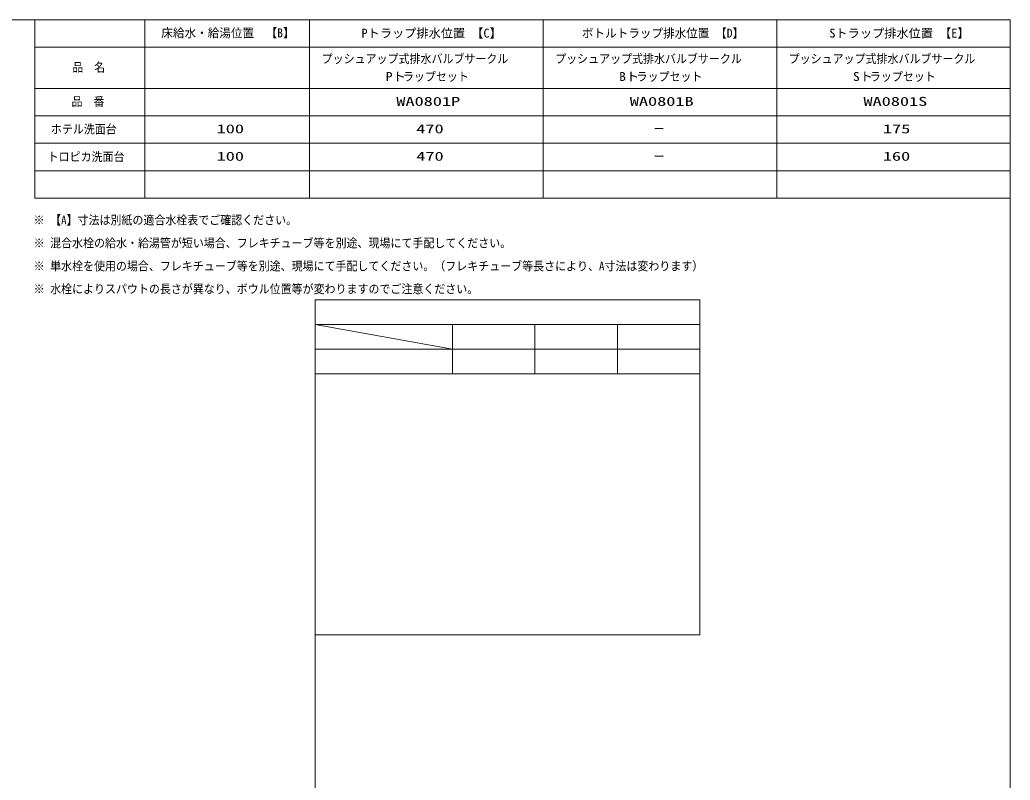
# Model space of a CAD drawing. Units: millimetres, scale not verified. Extents: x -6062 to 6062, y -3045 to 3045.
# Drawn here: x -1392 to 2212, y 0 to 2770 of the extents above; entities that cross this region are included whole.
import ezdxf
from ezdxf.enums import TextEntityAlignment as Align

# ---------------------------------------------------------------- set-up
doc = ezdxf.new("R2010")
doc.units = ezdxf.units.MM
doc.header["$LTSCALE"] = 20
doc.layers.add('0-0_1図面枠', color=7, linetype='Continuous', lineweight=9)
doc.styles.add('ＭＳ ゴシック', font='')
doc.styles.get('ＭＳ ゴシック').set_extended_font_data('MS Gothic')

# ---------------------------------------------------------------- blocks, each defined once
blk = doc.blocks.new('グループ-2')
at = {"layer": '0-0_1図面枠'}
blk.add_lwpolyline([(-80000, 55400), (80000, 55400), (80000, -55400), (-80000, -55400)], close=True, dxfattribs=at)
blk = doc.blocks.new('図面枠')
at = {"layer": '0-0_1図面枠'}
blk.add_blockref('グループ-2', (0, 0), dxfattribs=at)
blk = doc.blocks.new('グループ-4')
at = {"layer": '0-0_1図面枠'}
for p, q in [((17000, 55400), (17000, 42400)), ((29000, 55400), (29000, 42400)), ((46000, 55400), (46000, 42400)), ((63000, 55400), (63000, 42400)), ((9000, 53400), (80000, 53400)), ((9000, 50400), (80000, 50400)), ((9000, 48400), (80000, 48400)), ((9000, 46400), (80000, 46400)), ((9000, 44400), (80000, 44400))]:
    blk.add_line(p, q, dxfattribs=at)
blk.add_lwpolyline([(9000, 55400), (80000, 55400), (80000, 42400), (9000, 42400)], close=True, dxfattribs=at)
blk = doc.blocks.new('グループ-5')
at = {"layer": '0-0_1図面枠'}
blk.add_blockref('グループ-4', (0, 0), dxfattribs=at)
at = {"layer": '0-0_1図面枠', "style": 'ＭＳ ゴシック'}
for s, width, p in [('床給水・給湯位置\u3000【B】', 0.95, (18206.1, 53923.4)), ('ボトルトラップ排水位置 【D】', 0.95, (48822.3, 53906.1)), ('品\u3000名', 0.9, (11720.4, 51421.3)), ('品\u3000番', 0.9, (11666.6, 48930.8)), ('ホテル洗面台', 0.9, (10161, 46917.3)), ('トロピカ洗面台', 0.9, (9928.2, 44905.8))]:
    blk.add_text(s, height=650.9, dxfattribs=dict(at, width=width)).set_placement(p, align=Align.BOTTOM_LEFT)
for s, p in [('Pトラップ排水位置 【C】', (32777.2, 53906.1)), ('Sトラップ排水位置 【E】', (66834.7, 53906.1))]:
    blk.add_text(s, height=650.9, dxfattribs=at).set_placement(p, align=Align.BOTTOM_LEFT)

msp = doc.modelspace()

# ---------------------------------------------------------------- linework, layer by layer
at = {"layer": '0-0_1図面枠'}
for p, q in [((-317.5, 1750), (-317.5, -2420)), ((1082.5, 1660), (-317.5, 1660)), ((-317.5, 1660), (182.5, 1570)), ((182.5, 1480), (182.5, 1660)), ((482.5, 1480), (482.5, 1660)), ((782.5, 1480), (782.5, 1660)), ((-317.5, 1570), (1082.5, 1570))]:
    msp.add_line(p, q, dxfattribs=at)
for points in [[(-317.5, 1750), (1082.5, 1750), (1082.5, 1480), (-317.5, 1480)], [(-317.5, 1480), (1082.5, 1480), (1082.5, 530), (-317.5, 530)]]:
    msp.add_lwpolyline(points, close=True, dxfattribs=at)

# ---------------------------------------------------------------- block references
at = {"layer": '0-0_1図面枠', "xscale": 0.05, "yscale": 0.05}
for name in ['図面枠', 'グループ-5']:
    msp.add_blockref(name, (-1787.5, 0), dxfattribs=at)

# ---------------------------------------------------------------- texts
at = {"layer": '0-0_1図面枠', "style": 'ＭＳ ゴシック'}
for s, width, p in [('プッシュアップ式排水バルブサークル', 0.9, (-293.69, 2602.2)), ('プッシュアップ式排水バルブサークル', 0.9, (556.31, 2602.2)), ('プッシュアップ式排水バルブサークル', 0.9, (1406.31, 2602.2)), ('Pト', 1.1, (-60.17, 2537.43)), ('ラップセット', 0.9, (2.07, 2537.43)), ('Bト', 1.1, (789.24, 2537.43)), ('ラップセット', 0.9, (852.46, 2537.43)), ('Sト', 1.1, (1640.31, 2537.43)), ('ラップセット', 0.9, (1701.8, 2537.43)), ('WA0801', 1.5, (-22, 2446.74)), ('1P', 1.5, (143.99, 2446.74)), ('WA0801', 1.5, (827.9, 2446.74)), ('1B', 1.5, (993.89, 2446.74)), ('WA0801', 1.5, (1678.38, 2446.74)), ('1S', 1.5, (1844.36, 2446.74)), ('100', 1.5, (-676.11, 2346.74)), ('470', 1.5, (50.61, 2346.74)), ('175', 1.5, (1749.28, 2346.74)), ('ー', 0.9, (913.77, 2346.83)), ('100', 1.5, (-676.11, 2246.74)), ('470', 1.5, (50.61, 2246.74)), ('ー', 0.9, (913.77, 2246.83)), ('160', 1.5, (1748.89, 2246.74)), ('※ 【A】寸法は別紙の適合水栓表でご確認ください。', 0.9, (-1342.1, 2014.66)), ('※ 混合水栓の給水・給湯管が短い場合、フレキチューブ等を別途、現場にて手配してください。', 0.9, (-1342.1, 1930.96)), ('※ 単水栓を使用の場合、フレキチューブ等を別途、現場にて手配してください。（フレキチューブ等長さにより、A寸法は変わります）', 0.9, (-1342.1, 1847.03)), ('※ 水栓によりスパウトの長さが異なり、ボウル位置等が変わりますのでご注意ください。', 0.9, (-1342.1, 1763.71))]:
    msp.add_text(s, height=32.55, dxfattribs=dict(at, width=width)).set_placement(p, align=Align.BOTTOM_LEFT)

doc.saveas('drawing.dxf')
